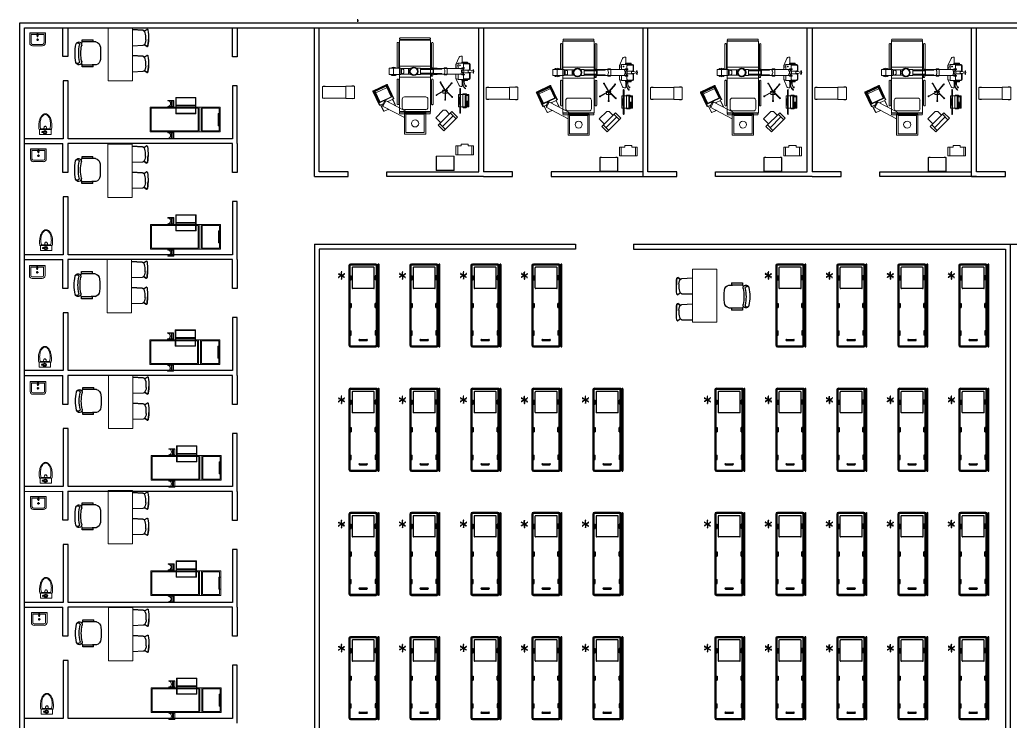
# Model space of a CAD drawing. Header units: inches. Extents: x -5100 to -2550, y -1854 to 322.
# Drawn here: x -5100 to -3870, y -549 to 322 of the extents above; entities that cross this region are included whole.
import ezdxf

# ---------------------------------------------------------------- set-up
doc = ezdxf.new("R2010")
doc.units = ezdxf.units.IN
doc.header["$MEASUREMENT"] = 0
doc.linetypes.add('ACAD_ISO02W100', pattern=[15, 12, -3])
doc.linetypes.add('DOT2', pattern=[0.125, 0, -0.125])
for name, color, linetype, lineweight in [('Bed', 35, 'Continuous', 0), ('HATCH', 8, 'Continuous', 9), ('table', 108, 'Continuous', 20)]:
    doc.layers.add(name, color=color, linetype=linetype, lineweight=lineweight)
for name, color, linetype in [('Chair', 7, 'Continuous'), ('commode', 176, 'Continuous'), ('ICU', 7, 'Continuous'), ('inner wall', 243, 'Continuous'), ('Iso bed', 7, 'Continuous'), ('sink', 119, 'Continuous'), ('wall', 244, 'Continuous')]:
    doc.layers.add(name, color=color, linetype=linetype)

# ---------------------------------------------------------------- blocks, each defined once
blk = doc.blocks.new('Basin 1')
at = {"color": 0, "lineweight": 0}
for p, q in [((-321, 0), (321, 0)), ((-321, 0), (-321, -413)), ((321, 0), (321, -413)), ((-321, -19), (321, -19)), ((-264, -69), (-15, -69)), ((-264, -69), (-264, -413)), ((-45, -282), (53, -282)), ((-22, -19), (-22, -23)), ((-22, -23), (0, -23)), ((-15, -23), (-15, -81)), ((-15, -132), (-15, -153)), ((22, -23), (0, -23)), ((0, -231), (0, -329)), ((15, -23), (15, -81)), ((15, -69), (264, -69)), ((15, -132), (15, -153)), ((22, -19), (22, -23)), ((264, -69), (264, -413)), ((-206, -470), (206, -470)), ((-206, -527), (206, -527))]:
    blk.add_line(p, q, dxfattribs=at)
for centre, radius in [((0, -282), 31.9), ((0, -107), 29.6), ((0, -282), 21.8), ((0, -107), 19.2)]:
    blk.add_circle(centre, radius, dxfattribs=at)
for centre, radius, start, end in [((0, -154), 14.6, 179.0781, 269.0781), ((0, -154), 14.6, 270.9219, 0.9219), ((-206, -413), 115, 180, 270), ((-206, -413), 57.3, 180, 270), ((206, -413), 115, 270, 0), ((206, -413), 57.3, 270, 0)]:
    blk.add_arc(centre, radius, start, end, dxfattribs=at)
blk = doc.blocks.new('commode')
at = {"lineweight": 18}
for p, q in [((0.023, 0.58), (0.023, 0.441)), ((0.023, 0.58), (0.338, 0.58)), ((0.338, 0.58), (0.338, 0.441)), ((0.354, 0.441), (0.009, 0.441)), ((0.309, 0.422), (0.054, 0.422))]:
    blk.add_line(p, q, dxfattribs=at)
for p, q in [((0.236, 0.522), (0.275, 0.522)), ((0.236, 0.504), (0.275, 0.504))]:
    blk.add_line(p, q)
for radius in [0.046, 0.0305]:
    blk.add_circle((0.19, 0.513), radius)
for centre, radius, start, end in [((0.624, 0.337), 0.624, 170.4184, 180), ((0.624, 0.337), 0.624, 180, 192.5733), ((0.535, 0.293), 0.499, 167.4267, 180), ((0.535, 0.293), 0.499, 180, 192.5733), ((0.36, 0.332), 0.32, 163.5954, 167.4267), ((0.277, 0.417), 0.134, 177.7133, 180), ((0.277, 0.417), 0.134, 180, 192.5399), ((0.23, 0.407), 0.0855, 192.5399, 208.2349), ((0.2, 0.391), 0.052, 208.2349, 232.3543), ((0.182, 0.367), 0.0218, 232.3543, 270), ((0.182, 0.367), 0.0218, 270, 307.6457), ((0.164, 0.391), 0.052, 307.6457, 331.7651), ((0.134, 0.407), 0.0855, 331.7651, 347.4601), ((0.087, 0.417), 0.134, 347.4601, 0), ((0.087, 0.417), 0.134, 360, 2.2867), ((0.003, 0.332), 0.32, 12.5733, 16.4046), ((-0.172, 0.293), 0.499, 0, 12.5733), ((-0.172, 0.293), 0.499, 347.4267, 0), ((-0.261, 0.337), 0.624, 347.4267, 0), ((-0.261, 0.337), 0.624, 0, 9.5816), ((0.405, 0.288), 0.4, 192.5733, 208.3008), ((0.36, 0.254), 0.32, 192.5733, 208.3008), ((0.267, 0.214), 0.243, 208.3008, 232.4306), ((0.25, 0.195), 0.195, 208.3008, 232.4306), ((0.181, 0.102), 0.102, 232.4306, 270), ((0.181, 0.105), 0.082, 232.4306, 270), ((0.181, 0.105), 0.082, 270, 307.5694), ((0.181, 0.102), 0.102, 270, 307.5694), ((0.113, 0.195), 0.195, 307.5694, 331.6992), ((0.096, 0.214), 0.243, 307.5694, 331.6992), ((0.003, 0.254), 0.32, 331.6992, 347.4267), ((-0.042, 0.288), 0.4, 331.6992, 347.4267)]:
    blk.add_arc(centre, radius, start, end, dxfattribs=at)
blk.add_arc((0.268, 0.513), 0.0107, 307.488, 55.394)
blk = doc.blocks.new('P Chair')
for p, q in [((-259, 349), (-259, 141)), ((-218, 349), (-259, 349)), ((-218, 142), (-218, 349)), ((259, 350), (218, 350)), ((218, 350), (218, 142)), ((259, 142), (259, 350)), ((-218, 89), (-218, 163)), ((218, 87), (218, 162))]:
    blk.add_line(p, q)
at = {"linetype": 'Continuous'}
for p, q in [((-218, 141), (-259, 141)), ((259, 142), (218, 142))]:
    blk.add_line(p, q, dxfattribs=at)
for centre, radius, start, end in [((-163, 416), 55.3, 99.8988, 279.7522), ((-166, 436), 35.2, 94.9128, 274.9128), ((0, -348), 836, 78.0899, 101.9101), ((-4, -349), 766, 78.0112, 101.9888), ((163, 416), 55.3, 260.2478, 80.1012), ((159, 437), 36.2, 265.0872, 70.3213), ((18, -535), 913, 91.1567, 100.8714), ((-18, -535), 913, 79.1286, 88.8433), ((-111, 115), 111, 193.2566, 265.9234), ((0, 1666), 1666, 265.9234, 274.0766), ((111, 115), 111, 274.0766, 345.8334)]:
    blk.add_arc(centre, radius, start, end, dxfattribs=at)
for centre, start, end in [((-181, 309), 90.7226, 132.8382), ((180, 309), 47.1618, 87.5717)]:
    blk.add_arc(centre, 54.9, start, end)
blk = doc.blocks.new('bed')
at = {"layer": 'HATCH'}
for p, q in [((0.827, -0.184), (0.977, -0.184)), ((0.827, -0.184), (0.827, -0.194)), ((0.827, -0.194), (0.977, -0.194)), ((0.917, -0.334), (0.917, -0.194)), ((0.947, -0.334), (0.947, -0.194)), ((0.977, -0.344), (0.977, -0.184)), ((1.522, -0.113), (1.022, -0.113)), ((1.022, -0.113), (1.022, -0.356)), ((1.032, -0.123), (1.512, -0.123)), ((1.032, -0.123), (1.032, -0.303)), ((1.512, -0.123), (1.512, -0.303)), ((1.522, -0.354), (1.522, -0.113)), ((0.393, -0.964), (0.393, -0.354)), ((0.393, -0.354), (2.123, -0.354)), ((0.418, -0.939), (0.418, -0.379)), ((0.418, -0.379), (1.573, -0.379)), ((0.827, -0.334), (0.977, -0.334)), ((0.827, -0.334), (0.827, -0.344)), ((0.827, -0.344), (0.977, -0.344)), ((1.022, -0.313), (1.522, -0.313)), ((1.022, -0.513), (1.022, -0.374)), ((1.032, -0.303), (1.512, -0.303)), ((1.032, -0.323), (1.512, -0.323)), ((1.032, -0.323), (1.032, -0.356)), ((1.032, -0.374), (1.032, -0.487)), ((1.512, -0.323), (1.512, -0.354)), ((1.512, -0.374), (1.512, -0.487)), ((1.522, -0.513), (1.522, -0.374)), ((1.573, -0.379), (1.573, -0.939)), ((1.598, -0.354), (1.598, -0.963)), ((1.648, -0.354), (1.648, -0.963)), ((2.098, -0.379), (1.673, -0.379)), ((1.673, -0.379), (1.673, -0.939)), ((2.098, -0.939), (2.098, -0.379)), ((2.123, -0.354), (2.123, -0.964)), ((1.022, -0.513), (1.522, -0.513)), ((1.032, -0.503), (1.512, -0.503)), ((2.074, -0.51), (2.124, -0.51)), ((2.074, -0.81), (2.074, -0.51)), ((2.124, -0.51), (2.124, -0.81)), ((2.123, -0.964), (0.393, -0.964)), ((1.573, -0.939), (0.418, -0.939)), ((0.827, -0.974), (0.977, -0.974)), ((0.827, -0.984), (0.827, -0.974)), ((0.977, -0.974), (0.977, -1.134)), ((1.673, -0.939), (2.098, -0.939)), ((2.124, -0.81), (2.074, -0.81)), ((0.827, -0.984), (0.977, -0.984)), ((0.827, -1.124), (0.977, -1.124)), ((0.827, -1.134), (0.827, -1.124)), ((0.827, -1.134), (0.977, -1.134)), ((0.917, -0.984), (0.917, -1.124)), ((0.947, -0.984), (0.947, -1.124))]:
    blk.add_line(p, q, dxfattribs=at)
for centre in [(0.826, -0.264), (0.826, -1.054)]:
    blk.add_arc(centre, 0.07, 270.1612, 89.8388, dxfattribs=at)
blk = doc.blocks.new('chair')
at = {"layer": 'Chair', "color": 7, "linetype": 'Continuous'}
for p, q in [((12.9, -3.1), (0, -2.4)), ((14, -3.5), (12.9, -3.1)), ((15, -4.5), (14, -3.5)), ((14.6, -4.2), (18.1, -1.9)), ((15.8, -6.2), (15, -4.5)), ((16.4, -8.1), (15.8, -6.2)), ((16.7, -9.9), (16.4, -8.1)), ((16.7, -15.2), (16.7, -9.9)), ((18.3, -1.8), (18.1, -1.9)), ((18.3, -1.8), (18.6, -1.9)), ((18.6, -1.9), (18.9, -2.2)), ((18.9, -2.2), (19, -2.4)), ((19, -2.4), (19.2, -2.7)), ((19.2, -2.7), (19.2, -3)), ((19.2, -3), (19.5, -5.4)), ((19.5, -5.4), (19.8, -8.3)), ((19.8, -8.3), (19.9, -11.1)), ((19.9, -11.1), (19.9, -14.1)), ((12.9, -22.1), (0, -22.8)), ((14, -21.7), (12.9, -22.1)), ((15, -20.7), (14, -21.7)), ((14.6, -21), (18.1, -23.3)), ((15.8, -19), (15, -20.7)), ((16.4, -17.1), (15.8, -19)), ((16.7, -15.2), (16.4, -17.1)), ((18.3, -23.3), (18.1, -23.3)), ((18.3, -23.3), (18.6, -23.2)), ((18.6, -23.2), (18.9, -23)), ((18.9, -23), (19, -22.8)), ((19, -22.8), (19.2, -22.5)), ((19.2, -22.1), (19.5, -19.8)), ((19.2, -22.5), (19.2, -22.1)), ((19.5, -19.8), (19.8, -16.9)), ((19.8, -16.9), (19.9, -14.1)), ((12.9, -35.4), (0, -34.7)), ((14, -35.8), (12.9, -35.4)), ((15, -36.8), (14, -35.8)), ((14.6, -36.5), (18.1, -34.2)), ((15.8, -38.5), (15, -36.8)), ((18.3, -34.2), (18.1, -34.2)), ((18.3, -34.2), (18.6, -34.3)), ((18.6, -34.3), (18.9, -34.5)), ((18.9, -34.5), (19, -34.7)), ((19, -34.7), (19.2, -35)), ((19.2, -35), (19.2, -35.4)), ((19.2, -35.4), (19.5, -37.7)), ((16.4, -40.4), (15.8, -38.5)), ((16.7, -42.3), (16.4, -40.4)), ((16.7, -47.6), (16.4, -49.4)), ((16.7, -47.6), (16.7, -42.3)), ((19.5, -37.7), (19.8, -40.6)), ((19.8, -40.6), (19.9, -43.4)), ((19.8, -49.2), (19.9, -46.4)), ((19.9, -43.4), (19.9, -46.4)), ((12.9, -54.4), (0, -55.1)), ((14, -54), (12.9, -54.4)), ((15, -53), (14, -54)), ((14.6, -53.3), (18.1, -55.6)), ((15.8, -51.3), (15, -53)), ((16.4, -49.4), (15.8, -51.3)), ((18.3, -55.7), (18.1, -55.6)), ((18.3, -55.7), (18.6, -55.6)), ((18.6, -55.6), (18.9, -55.3)), ((18.9, -55.3), (19, -55.1)), ((19, -55.1), (19.2, -54.8)), ((19.2, -54.5), (19.5, -52.1)), ((19.2, -54.8), (19.2, -54.5)), ((19.5, -52.1), (19.8, -49.2))]:
    blk.add_line(p, q, dxfattribs=at)
for points in [[(0, -2.4), (12.9, -3.1), (14, -3.5), (14.6, -4.2), (18.1, -1.9), (18.3, -1.8), (18.6, -1.9), (18.9, -2.2), (19, -2.4), (19.2, -2.7), (19.2, -3), (19.5, -5.4), (19.8, -8.3), (19.9, -11.1), (19.9, -14.1), (19.8, -16.9), (19.5, -19.8), (19.2, -22.1), (19.2, -22.5), (19, -22.8), (18.9, -23), (18.6, -23.2), (18.3, -23.3), (18.1, -23.3), (14.6, -21), (14, -21.7), (12.9, -22.1), (0, -22.8)], [(0, -34.7), (12.9, -35.4), (14, -35.8), (14.6, -36.5), (18.1, -34.2), (18.3, -34.2), (18.6, -34.3), (18.9, -34.5), (19, -34.7), (19.2, -35), (19.2, -35.4), (19.5, -37.7), (19.8, -40.6), (19.9, -43.4), (19.9, -46.4), (19.8, -49.2), (19.5, -52.1), (19.2, -54.5), (19.2, -54.8), (19, -55.1), (18.9, -55.3), (18.6, -55.6), (18.3, -55.7), (18.1, -55.6), (14.6, -53.3), (14, -54), (12.9, -54.4), (0, -55.1)]]:
    blk.add_lwpolyline(points, dxfattribs=at)
blk = doc.blocks.new('radiographic unit')
at = {"layer": 'Bed'}
for p, q in [((-122, 1515), (122, 1515)), ((-88, 1638), (88, 1638)), ((-88, 1313), (-88, 1638)), ((88, 1638), (88, 1313)), ((88, 1313), (-88, 1313)), ((-78, 1036), (-78, 1313)), ((-51, 1233), (-78, 1313)), ((77, 1293), (-78, 1293)), ((37, 1223), (-37, 1223)), ((77, 1313), (51, 1233)), ((77, 1313), (77, 1036)), ((-88, 751), (-88, 855)), ((77, 1093), (-78, 1093)), ((-37, 1093), (-37, 1058)), ((37, 1093), (37, 1058)), ((88, 855), (88, 751)), ((88, 751), (-88, 751)), ((-78, 401), (-78, 751)), ((-48, 401), (-48, 751)), ((48, 751), (48, 401)), ((77, 751), (77, 401)), ((-88, 376), (-88, 285)), ((82, 401), (-82, 401)), ((-82, 401), (-82, 379)), ((82, 386), (-82, 386)), ((-65, 369), (-82, 386)), ((-69, 365), (-82, 378)), ((-68, 298), (-82, 283)), ((-82, 283), (-82, -437)), ((-68, 362), (-68, 298)), ((-63, 362), (-63, 170)), ((62, 362), (62, 170)), ((65, 369), (82, 386)), ((68, 362), (68, 298)), ((68, 298), (82, 283)), ((69, 365), (82, 378)), ((77, 444), (138, 444)), ((138, 414), (77, 401)), ((82, 401), (82, 379)), ((82, 283), (82, -437)), ((88, 376), (88, 285)), ((138, 459), (106, 459)), ((106, 459), (106, 444)), ((138, 444), (138, 459)), ((138, 444), (138, 414)), ((-65, 163), (-82, 146)), ((-82, 0), (82, 0)), ((65, 163), (82, 146)), ((-198, -248), (-401, -336)), ((-198, -248), (-228, -307)), ((-82, -248), (-198, -248)), ((-118, -248), (-127, -248)), ((82, -248), (198, -248)), ((198, -248), (401, -336)), ((198, -248), (228, -307)), ((-431, -382), (-431, -425)), ((-431, -425), (-263, -425)), ((-263, -415), (-228, -415)), ((-228, -449), (-243, -449)), ((-228, -307), (-228, -619)), ((-228, -307), (-82, -307)), ((-160, -281), (-160, -307)), ((-85, -281), (-85, -307)), ((82, -307), (228, -307)), ((228, -307), (228, -619)), ((263, -415), (228, -415)), ((228, -449), (243, -449)), ((431, -425), (263, -425)), ((431, -382), (431, -425)), ((484, -368), (484, -366)), ((493, -357), (1175, -357)), ((1175, -377), (493, -377)), ((639, -459), (639, -535)), ((659, -437), (641, -456)), ((641, -459), (641, -535)), ((659, -557), (641, -539)), ((659, -440), (642, -457)), ((659, -554), (642, -537)), ((659, -317), (659, -357)), ((1009, -317), (659, -317)), ((659, -377), (659, -617)), ((1009, -443), (659, -443)), ((734, -357), (754, -337)), ((754, -337), (914, -337)), ((934, -357), (914, -337)), ((1009, -357), (1009, -317)), ((1009, -617), (1009, -377)), ((1009, -437), (1028, -456)), ((1009, -440), (1026, -457)), ((1009, -554), (1026, -537)), ((1009, -557), (1028, -539)), ((1027, -459), (1027, -535)), ((1029, -459), (1029, -535)), ((1184, -366), (1184, -368)), ((-198, -649), (-26, -649)), ((-45, -733), (-14, -733)), ((-12, -748), (-45, -748)), ((-31, -612), (-12, -748)), ((-11, -590), (11, -590)), ((3, -756), (-3, -756)), ((31, -612), (12, -748)), ((12, -748), (45, -748)), ((45, -733), (14, -733)), ((26, -649), (198, -649)), ((52, -741), (52, -740)), ((659, -617), (1009, -617))]:
    blk.add_line(p, q, dxfattribs=at)
for points in [[(-82, 83), (-98, 83, 0.414214), (-102, 79), (-102, 12, 0.414214), (-98, 8), (-90, 8, 0.414214), (-86, 12), (-86, 60), (-82, 60), (-82, 83)], [(82, 83), (98, 83, -0.414214), (102, 79), (102, 12, -0.414214), (98, 8), (90, 8, -0.414214), (86, 12), (86, 60), (82, 60), (82, 83)], [(-102, -459), (-188, -459, 0.414214), (-213, -484), (-213, -609, 0.414214), (-188, -634), (-63, -634, 0.414214), (-38, -609), (-38, -484, 0.414214), (-63, -459), (-86, -459)], [(-82, -412), (-98, -412, 0.414214), (-102, -416), (-102, -483, 0.414214), (-98, -487), (-90, -487, 0.414214), (-86, -483), (-86, -435), (-82, -435), (-82, -412)], [(102, -459), (188, -459, -0.414214), (213, -484), (213, -609, -0.414214), (188, -634), (63, -634, -0.414214), (38, -609), (38, -484, -0.414214), (63, -459), (86, -459)], [(82, -412), (98, -412, -0.414214), (102, -416), (102, -483, -0.414214), (98, -487), (90, -487, -0.414214), (86, -483), (86, -435), (82, -435), (82, -412)]]:
    blk.add_lwpolyline(points, format="xyb", dxfattribs=at)
for points in [[(-263, -415), (-263, -575), (-243, -575), (-243, -415), (-263, -415)], [(263, -415), (263, -575), (243, -575), (243, -415), (263, -415)], [(680, -509), (989, -509), (989, -601), (680, -601), (680, -509)], [(688, -596), (842, -596), (842, -536), (688, -536), (688, -596)], [(941, -517), (689, -517), (689, -524), (941, -524), (941, -517)], [(867, -558), (930, -558), (930, -543), (867, -543), (867, -558)], [(981, -517), (949, -517), (949, -596), (981, -596), (981, -517)], [(867, -585), (930, -585), (930, -570), (867, -570), (867, -585)]]:
    blk.add_lwpolyline(points, dxfattribs=at)
for centre, radius in [((0, 941), 122), ((0, 941), 102), ((-170, -363), 12.2), ((421, -531), 12.2), ((493, -518), 3.75)]:
    blk.add_circle(centre, radius, dxfattribs=at)
for centre, radius, start, end in [((0, 1515), 122, 135.5847, 224.4153), ((0, 1515), 122, 315.5847, 44.4153), ((-37, 1238), 15, 198.4349, 270), ((37, 1238), 15, 270, 341.5651), ((-84, 376), 3, 45, 180), ((-84, 285), 3, 180, 315), ((-73, 362), 5, 0, 45), ((-73, 362), 10, 0, 45), ((72, 362), 10, 135, 180), ((72, 362), 10, 135, 180), ((72, 362), 5, 135, 180), ((72, 362), 5, 135, 180), ((84, 376), 3, 0, 135), ((84, 285), 3, 225, 0), ((0, 187), 122, 236.563, 303.437), ((-73, 170), 10, 315, 0), ((72, 170), 10, 180, 225), ((-127, -281), 33, 90, 180), ((-118, -281), 33, 0, 90), ((-381, -382), 50, 113.3466, 180), ((-63, -437), 20, 180, 247.0303), ((0, -289), 180, 247.0303, 292.9697), ((0, -285), 122, 236.563, 303.437), ((0, -546), 122, 56.563, 123.437), ((62, -437), 20, 292.9697, 0), ((339, -638), 199, 37.7436, 112.3607), ((339, -638), 191, 37.7436, 113.2874), ((308, -636), 157, 47.4372, 106.8321), ((308, -636), 151, 47.5285, 106.8321), ((381, -382), 50, 0, 66.6534), ((493, -366), 9, 90, 180), ((493, -368), 9, 180, 270), ((644, -459), 5, 135, 180), ((644, -535), 5, 180, 225), ((644, -459), 3, 135, 180), ((644, -535), 3, 180, 225), ((1024, -459), 3, 0, 45), ((1024, -535), 3, 315, 0), ((1024, -459), 5, 0, 45), ((1024, -535), 5, 315, 0), ((1175, -366), 9, 0, 90), ((1175, -368), 9, 270, 0), ((-198, -619), 30, 180, 270), ((-45, -740), 7, 90, 180), ((-45, -741), 7, 180, 270), ((-11, -610), 20, 90, 187.8658), ((-3, -747), 9, 187.8658, 270), ((3, -747), 9, 270, 352.1342), ((11, -610), 20, 352.1342, 90), ((45, -740), 7, 0, 90), ((45, -741), 7, 270, 0), ((198, -619), 30, 270, 0)]:
    blk.add_arc(centre, radius, start, end, dxfattribs=at)
blk = doc.blocks.new('patient bed1')
at = {"layer": 'Bed'}
for p, q in [((-1347, -421), (-1347, 416)), ((-1327, 436), (-1320, 436)), ((-1300, 416), (-1300, -421)), ((738, 441), (-1285, 441)), ((-1285, 441), (-1285, -441)), ((-1233, 305), (-1233, -297)), ((-932, 367), (-1171, 367)), ((-1093, 495), (-1093, 489)), ((-386, 515), (-1073, 515)), ((-1073, 469), (-386, 469)), ((-870, -297), (-870, 305)), ((-366, 489), (-366, 495)), ((-311, 441), (-311, -441)), ((-55, 495), (-55, 489)), ((652, 515), (-35, 515)), ((-35, 469), (652, 469)), ((0, 441), (0, -441)), ((672, 489), (672, 495)), ((738, -441), (738, 441)), ((753, 418), (753, -418)), ((780, 438), (773, 438)), ((800, -418), (800, 418)), ((-1320, -441), (-1327, -441)), ((-1285, -441), (738, -441)), ((-1171, -360), (-932, -360)), ((-1093, -488), (-1093, -481)), ((-1073, -461), (-386, -461)), ((-386, -508), (-1073, -508)), ((-366, -481), (-366, -488)), ((-55, -488), (-55, -481)), ((-35, -461), (652, -461)), ((652, -508), (-35, -508)), ((672, -481), (672, -488)), ((773, -438), (780, -438))]:
    blk.add_line(p, q, dxfattribs=at)
for centre, start, end in [((-1327, 416), 90, 180), ((-1320, 416), 0, 90), ((-1073, 495), 90, 180), ((-1073, 489), 180, 270), ((-386, 495), 0, 90), ((-386, 489), 270, 0), ((-35, 495), 90, 180), ((-35, 489), 180, 270), ((652, 495), 0, 90), ((652, 489), 270, 0), ((773, 418), 90, 180), ((780, 418), 0, 90), ((-1327, -421), 180, 270), ((-1320, -421), 270, 0), ((-1073, -481), 90, 180), ((-1073, -488), 180, 270), ((-386, -481), 0, 90), ((-386, -488), 270, 0), ((-35, -481), 90, 180), ((-35, -488), 180, 270), ((652, -481), 0, 90), ((652, -488), 270, 0), ((773, -418), 180, 270), ((780, -418), 270, 0)]:
    blk.add_arc(centre, 20, start, end, dxfattribs=at)
at = {"layer": 'Bed', "extrusion": (0, 0, -1)}
for centre, major_axis, start_param, end_param in [((-1171, 305), (-0.6, 62.3), -1.561574, 0.009223), ((-932, 305), (0.6, 62.3), -0.009223, 1.561573), ((-1171, -297), (-0.6, 62.3), 3.150976, 4.721772), ((-932, -297), (0.2, 62.3), 1.567615, 3.138411)]:
    blk.add_ellipse(centre, major_axis=major_axis, ratio=1, start_param=start_param, end_param=end_param, dxfattribs=at)
blk = doc.blocks.new('overbed table')
at = {"layer": 'Bed'}
for p, q in [((-900, 175), (-660, 175)), ((-900, -175), (-900, 175)), ((-881, 181), (-881, 175)), ((-880, 182), (-827, 182)), ((-826, 181), (-826, 175)), ((-660, 175), (-660, -175)), ((-660, 165), (0, 165)), ((-74, 171), (-74, 165)), ((-20, 172), (-73, 172)), ((-19, 171), (-19, 165)), ((0, 165), (0, -165)), ((-660, -175), (-900, -175)), ((-881, -181), (-881, -175)), ((-880, -182), (-827, -182)), ((-826, -181), (-826, -175)), ((0, -165), (-660, -165)), ((-74, -171), (-74, -165)), ((-20, -172), (-73, -172)), ((-19, -171), (-19, -165))]:
    blk.add_line(p, q, dxfattribs=at)
for centre, radius, start, end in [((-880, 181), 1.1, 95.8858, 180), ((-853, -74), 258, 84.1142, 95.8858), ((-827, 181), 1.1, 0, 84.1142), ((-73, 171), 1.1, 95.8858, 180), ((-47, -84), 258, 84.1142, 95.8858), ((-20, 171), 1.1, 0, 84.1142), ((-880, -181), 1.1, 180, 264.1142), ((-853, 74), 258, 264.1142, 275.8858), ((-827, -181), 1.1, 275.8858, 0), ((-73, -171), 1.1, 180, 264.1142), ((-47, 84), 258, 264.1142, 275.8858), ((-20, -171), 1.1, 275.8858, 0)]:
    blk.add_arc(centre, radius, start, end, dxfattribs=at)
blk = doc.blocks.new('monitoring system icu')
at = {"layer": 'Bed'}
for p, q in [((-275, 0), (275, 0)), ((-275, -220), (-275, 0)), ((-215, -220), (-215, 0)), ((215, 0), (215, -220)), ((275, 0), (275, -220)), ((275, -220), (-275, -220)), ((215, -110), (-215, -110)), ((-175, -220), (-175, -420)), ((175, -370), (175, -220)), ((-175, -420), (125, -420)), ((175, -370), (125, -420))]:
    blk.add_line(p, q, dxfattribs=at)
blk = doc.blocks.new('infusion pump single channel')
at = {"layer": 'Bed'}
for p, q in [((-189, 10), (73, 10)), ((-189, 0), (-189, 10)), ((-113, 198), (-106, 205)), ((-113, 198), (73, 12)), ((-106, 205), (73, 26)), ((0, -60), (0, 60)), ((74, 60), (0, 60)), ((73, -68), (73, 66)), ((73, 66), (81, 66)), ((281, 193), (81, 25)), ((287, 185), (81, 12)), ((81, 66), (81, -68)), ((310, -124), (81, 8)), ((281, 193), (287, 185)), ((-189, 0), (73, 0)), ((-61, -241), (73, -9)), ((-52, -246), (-61, -241)), ((-52, -246), (73, -29)), ((0, -60), (74, -60)), ((81, -68), (73, -68)), ((305, -133), (81, -4)), ((305, -133), (310, -124))]:
    blk.add_line(p, q, dxfattribs=at)
for centre in [(77, 62), (77, -64)]:
    blk.add_circle(centre, 4, dxfattribs=at)
for centre, radius, start, end in [((-189, 5), 13, 20.2522, 334.971), ((-111, 203), 13, 339.1846, 293.9273), ((282, 188), 13, 245.7455, 200.4362), ((-56, -242), 13, 81.8883, 36.6446), ((309, -129), 12, 176.8364, 127.5493)]:
    blk.add_arc(centre, radius, start, end, dxfattribs=at)
blk = doc.blocks.new('pendant icu')
at = {"layer": 'Bed', "color": 253, "true_color": 0xb3b3b3}
for p, q in [((560, -175), (907, -843, 0)), ((428, -300), (751, -923, 0)), ((752, -544, 0), (945, -635, 0)), ((754, -548, 0), (944, -637, 0)), ((755, -552, 0), (943, -640, 0)), ((650, -776, 0), (603, -876, 0)), ((659, -745, 0), (647, -770, 0)), ((649, -775, 0), (651, -776, 0)), ((665, -756, 0), (656, -774, 0)), ((900, -831, 0), (745, -911, 0)), ((839, -1013, 0), (1008, -655, 0)), ((857, -1011, 0), (1017, -670, 0)), ((861, -990, 0), (1008, -677, 0)), ((873, -777, 0), (880, -762, 0)), ((878, -788, 0), (889, -767, 0)), ((887, -763, 0), (884, -761, 0)), ((885, -762, 0), (945, -635, 0)), ((938, -649, 0), (934, -635, 0)), ((959, -604, 0), (1348, -787, 0)), ((962, -600, 0), (1355, -785, 0)), ((977, -624, 0), (1353, -801, 0)), ((1008, -655, 0), (1328, -806, 0)), ((1008, -677, 0), (1311, -820, 0)), ((1014, -641, 0), (1018, -632, 0)), ((1017, -670, 0), (1279, -793, 0)), ((1019, -643, 0), (1023, -634, 0)), ((1279, -793, 0), (1119, -1134, 0)), ((1328, -806, 0), (1160, -1164, 0)), ((1311, -820, 0), (1163, -1133, 0)), ((1353, -801, 0), (1171, -1186, 0)), ((1358, -814, 0), (1185, -1182, 0)), ((1364, -812, 0), (1187, -1188, 0)), ((1317, -784, 0), (1322, -775, 0)), ((1322, -786, 0), (1326, -777, 0)), ((1339, -830, 0), (1348, -834, 0)), ((1341, -825, 0), (1350, -830, 0)), ((603, -876, 0), (609, -890, 0)), ((609, -890, 0), (607, -894, 0)), ((607, -894, 0), (784, -978, 0)), ((608, -892, 0), (785, -975, 0)), ((609, -890, 0), (786, -973, 0)), ((767, -1013, 0), (769, -1008, 0)), ((1160, -1198, 0), (767, -1013, 0)), ((1158, -1191, 0), (769, -1008, 0)), ((790, -964, 0), (777, -969, 0)), ((784, -978, 0), (818, -905, 0)), ((1171, -1186, 0), (795, -1009, 0)), ((832, -1027, 0), (828, -1036, 0)), ((837, -1029, 0), (833, -1038, 0)), ((1160, -1164, 0), (839, -1013, 0)), ((1119, -1134, 0), (857, -1011, 0)), ((1163, -1133, 0), (861, -990, 0)), ((1136, -1170, 0), (1131, -1179, 0)), ((1140, -1172, 0), (1136, -1181, 0)), ((1188, -1150, 0), (1197, -1155, 0)), ((1191, -1146, 0), (1200, -1150, 0))]:
    blk.add_line(p, q, dxfattribs=at)
at = {"layer": 'Bed', "color": 253, "linetype": 'ACAD_ISO02W100', "ltscale": 60, "true_color": 0xb3b3b3}
blk.add_lwpolyline([(560, 300), (-40, 300), (-40, -300), (560, -300), (560, 300)], dxfattribs=at)
at = {"layer": 'Bed', "color": 253, "ltscale": 60, "true_color": 0xb3b3b3}
blk.add_lwpolyline([(520, 260), (0, 260), (0, -260), (520, -260)], close=True, dxfattribs=at)
at = {"layer": 'Bed', "color": 253, "true_color": 0xb3b3b3}
for centre, radius in [((260, 0, 0), 100), ((934, -645, 0), 2.75), ((607, -879, 0), 2.75), ((784, -963, 0), 2.75)]:
    blk.add_circle(centre, radius, dxfattribs=at)
at = {"layer": 'Bed', "color": 253, "true_color": 0xb3b3b3, "extrusion": (-1.54418e-07, 7.26819e-08, 1)}
blk.add_arc((651, -772, 0), 4, 154.7945, 244.7945, dxfattribs=at)
at = {"layer": 'Bed', "color": 253, "true_color": 0xb3b3b3}
for centre, radius, start, end in [((653, -773, 0), 4, 244.7945, 334.7945), ((882, -764, 0), 3, 64.7945, 154.7945), ((886, -765, 0), 3, 334.7945, 64.7945), ((967, -645, 0), 24, 64.7945, 154.7945), ((1340, -805, 0), 20, 334.7945, 64.7945), ((1346, -803, 0), 20, 334.7945, 64.7945), ((715, -663, 0), 263, 277.9861, 316.8964), ((806, -988, 0), 24, 154.7945, 244.7945), ((1167, -1173, 0), 20, 244.7945, 334.7945), ((1169, -1180, 0), 20, 244.7945, 334.7945)]:
    blk.add_arc(centre, radius, start, end, dxfattribs=at)
blk = doc.blocks.new('holder sack')
at = {"layer": 'Bed'}
for p, q in [((-100, 0), (100, 0)), ((-100, 0), (-100, -50)), ((100, -50), (100, 0)), ((-250, -50), (-250, -300)), ((-200, -50), (-250, -50)), ((-200, -50), (-100, -50)), ((-200, -50), (-200, -300)), ((100, -50), (200, -50)), ((200, -300), (200, -50)), ((250, -50), (200, -50)), ((250, -300), (250, -50)), ((-200, -300), (-250, -300)), ((-200, -300), (200, -300)), ((200, -300), (250, -300))]:
    blk.add_line(p, q, dxfattribs=at)
blk = doc.blocks.new('bedside cabinet 1')
at = {"layer": 'Bed'}
for p, q in [((-405, 239), (-405, 201)), ((-404, 239), (-400, 239)), ((-404, 200), (-400, 200)), ((0, 255), (-400, 255)), ((-400, 255), (-400, -255)), ((0, 255), (-390, 255)), ((0, 245), (-390, 245)), ((-390, 245), (-390, -245)), ((0, 255), (0, -255)), ((4, 239), (0, 239)), ((4, 200), (0, 200)), ((5, 239), (5, 201)), ((-405, -239), (-405, -201)), ((-404, -200), (-400, -200)), ((-404, -239), (-400, -239)), ((-400, -239), (-400, -255)), ((0, -255), (-400, -255)), ((-397, -255), (-389, -255)), ((0, -245), (-390, -245)), ((4, -200), (0, -200)), ((0, -239), (0, -255)), ((4, -239), (0, -239)), ((5, -239), (5, -201))]:
    blk.add_line(p, q, dxfattribs=at)
for centre, radius, start, end in [((-222, 220), 184, 174.1142, 185.8858), ((-404, 239), 0.783, 90, 174.1142), ((-404, 201), 0.783, 185.8858, 270), ((4, 239), 0.783, 5.8858, 90), ((4, 201), 0.783, 270, 354.1142), ((-178, 220), 184, 354.1142, 5.8858), ((-222, -220), 184, 174.1142, 185.8858), ((-404, -201), 0.783, 90, 174.1142), ((-404, -239), 0.783, 185.8858, 270), ((4, -201), 0.783, 5.8858, 90), ((4, -239), 0.783, 270, 354.1142), ((-178, -220), 184, 354.1142, 5.8858)]:
    blk.add_arc(centre, radius, start, end, dxfattribs=at)
blk = doc.blocks.new('ICU')
at = {"yscale": 0.04388147511742966, "zscale": 0.04388147511742966}
for name, p, xscale, rotation in [('patient bed1', (118.8, -47.7), -0.04388147511742966, 270), ('radiographic unit', (158.8, -54.2), -0.04388147511742966, 90), ('pendant icu', (119, -130.3), -0.04388147511742966, 270), ('infusion pump single channel', (156.1, -81.3), -0.04388147511742966, 270), ('monitoring system icu', (163, -119.5), -0.04388147511742967, 225), ('bedside cabinet 1', (156.3, -159.7, 0), -0.04388147511742966, 270)]:
    blk.add_blockref(name, p, dxfattribs=dict(at, xscale=xscale, rotation=rotation))
at = {"xscale": -0.04388147511742966, "yscale": 0.04388147511742966, "zscale": 0.04388147511742966}
for name, p in [('overbed table', (4.1, -80.1)), ('holder sack', (180.6, -144.7, 0))]:
    blk.add_blockref(name, p, dxfattribs=at)
blk = doc.blocks.new('General bed')
at = {"color": 0}
for p, q in [((27.9, 0), (0.6, 0)), ((-1.1, -1.7), (-1.1, -87.6)), ((0, -1.7), (0, -87.6)), ((27.9, -1.1), (0.6, -1.1)), ((2.3, -4), (2.3, -25.8)), ((25.7, -3.4), (2.9, -3.4)), ((26.2, -25.8), (26.2, -4)), ((28.5, -87.6), (28.5, -1.7)), ((29.7, -87.6), (29.7, -1.7)), ((30.2, -88.8), (30.2, -0.6)), ((31.4, -88.8), (31.4, -0.6)), ((0, -12.6), (1.4, -12.6)), ((0, -17.2), (1.4, -17.2)), ((1.4, -12.6), (1.4, -17.2)), ((28.5, -12.6), (27.1, -12.6)), ((27.1, -17.2), (27.1, -12.6)), ((28.5, -17.2), (27.1, -17.2)), ((25.7, -26.3), (2.9, -26.3)), ((0, -42.4), (1.4, -42.4)), ((1.4, -42.4), (1.4, -47)), ((28.5, -42.4), (27.1, -42.4)), ((27.1, -47), (27.1, -42.4)), ((0, -47), (1.4, -47)), ((27.1, -47), (28.5, -47)), ((0, -72.2), (1.4, -72.2)), ((1.4, -76.7), (1.4, -72.2)), ((27.1, -72.2), (27.1, -76.7)), ((28.5, -72.2), (27.1, -72.2)), ((0, -76.7), (1.4, -76.7)), ((10.3, -81.3), (18.3, -81.3)), ((10.3, -82.5), (18.3, -82.5)), ((28.5, -76.7), (27.1, -76.7)), ((0.6, -88.2), (27.9, -88.2)), ((0.6, -89.3), (27.9, -89.3))]:
    blk.add_line(p, q, dxfattribs=at)
for p, q in [((-9.3, -12.2), (-12, -10.6)), ((-9.2, -12.1), (-9.2, -8.8)), ((-9, -12.1), (-9, -8.8)), ((-8.9, -12.2), (-6.2, -10.6)), ((-9.7, -12.2), (-12.1, -10.8)), ((-9.4, -12.5), (-12.1, -14)), ((-9.3, -12.6), (-12, -14.2)), ((-10.4, -12.2), (-7.2, -12.2)), ((-10.4, -12.4), (-7.2, -12.4)), ((-9.2, -12.7), (-9.2, -16.1)), ((-9, -12.7), (-9, -16.1)), ((-8.9, -12.7), (-6.2, -14.2)), ((-8.8, -12.5), (-6.1, -14)), ((-8.5, -12.2), (-6.1, -10.8))]:
    blk.add_line(p, q)
at = {"color": 9, "linetype": 'DOT2', "ltscale": 0.01}
for p, q in [((-10, -12.4), (-10, -12.2)), ((-10, -12.4), (-10, -12.2)), ((-7.5, -12.4), (-7.5, -12.2)), ((-7.5, -12.4), (-7.5, -12.2))]:
    blk.add_line(p, q, dxfattribs=at)
for centre, start, end in [((-12.1, -10.6), 349.4712, 310.5288), ((-9.1, -8.7), 289.4712, 250.5288), ((-6, -10.7), 229.4712, 190.5288), ((-12.1, -14.2), 49.4712, 10.5288), ((-9.1, -16.1), 109.4712, 70.5288), ((-6.1, -14.2), 169.4712, 130.5288)]:
    blk.add_arc(centre, 0.335, start, end, dxfattribs=at)
for centre, radius, start, end in [((-9.1, -12.4), 3.52, 149.6268, 150.3732), ((-12, -10.7), 0.0893, 60, 149.6268), ((-12.1, -10.7), 0.0893, 150.3732, 240), ((-9.1, -8.8), 0.0893, 90.3733, 180), ((-9.1, -12.2), 3.52, 89.6267, 90.3733), ((-9.1, -8.8), 0.0893, 0, 89.6267), ((-6.1, -10.7), 0.0893, 30.3732, 120), ((-9.1, -12.4), 3.52, 29.6268, 30.3732), ((-6.1, -10.7), 0.0893, 300, 29.6268), ((-12.1, -14.1), 0.0893, 120, 209.6268), ((-9.1, -12.4), 3.52, 209.6268, 210.3732), ((-12, -14.1), 0.0893, 210.3732, 300), ((-10.4, -12.3), 0.112, 90, 270), ((-9.4, -12.4), 0.0558, 300, 355.2425), ((-9.3, -12.1), 0.0558, 240, 0), ((-9.3, -12.7), 0.0558, 0, 120), ((-9.1, -16.1), 0.0893, 180, 269.6267), ((-9.1, -16.1), 0.0893, 270.3733, 0), ((-9.1, -12.6), 3.52, 269.6267, 270.3733), ((-8.9, -12.1), 0.0558, 180, 300), ((-8.9, -12.7), 0.0558, 60, 180), ((-8.8, -12.4), 0.0558, 175.2425, 240), ((-7.2, -12.3), 0.112, 270, 90), ((-6.1, -14.1), 0.0893, 240, 329.6268), ((-6.1, -14.1), 0.0893, 330.3732, 60), ((-9.1, -12.4), 3.52, 329.6268, 330.3732)]:
    blk.add_arc(centre, radius, start, end)
at = {"color": 0}
for centre, radius, start, end in [((0.6, -1.7), 1.72, 90, 180), ((0.6, -1.7), 0.573, 90, 180), ((2.9, -4), 0.573, 90, 180), ((25.7, -4), 0.573, 0, 90), ((27.9, -1.7), 1.72, 0, 90), ((27.9, -1.7), 0.573, 0, 90), ((30.8, -0.6), 0.573, 0, 180), ((2.9, -25.8), 0.573, 180, 270), ((25.7, -25.8), 0.573, 270, 0), ((10.3, -81.9), 0.573, 90, 270), ((18.3, -81.9), 0.573, 270, 90), ((0.6, -87.6), 1.72, 180, 270), ((0.6, -87.6), 0.573, 180, 270), ((27.9, -87.6), 1.72, 270, 0), ((27.9, -87.6), 0.573, 270, 0), ((30.8, -88.8), 0.573, 180, 0)]:
    blk.add_arc(centre, radius, start, end, dxfattribs=at)

msp = doc.modelspace()

# ---------------------------------------------------------------- linework, layer by layer
at = {"layer": 'inner wall'}
for p, q in [((-5046.5, 276.5), (-5046.5, 312.5)), ((-5040.5, 312.5), (-5040.5, 276.5)), ((-4836, 276.4), (-4836, 312.4)), ((-4830, 312.4), (-4830, 276.4)), ((-4734, 127.4), (-4734, 312.4)), ((-4728, 133.4), (-4728, 312.4)), ((-4530, 133.4), (-4530, 312.4)), ((-4524, 312.4), (-4524, 133.4)), ((-4326, 127.4), (-4326, 312.4)), ((-4320, 133.4), (-4320, 312.4)), ((-4122, 133.4), (-4122, 312.4)), ((-4116, 312.4), (-4116, 133.4)), ((-3918, 127.4), (-3918, 312.4)), ((-3912, 133.4), (-3912, 312.4)), ((-5040.5, 276.5), (-5046.5, 276.5)), ((-4830, 276.4), (-4836, 276.4)), ((-5040, 246.4), (-5046, 246.4)), ((-5046, 246.4), (-5046, 174.4)), ((-5040, 174.4), (-5040, 246.4)), ((-4830, 240.4), (-4836, 240.4)), ((-4836, 240.4), (-4836, 174.4)), ((-4830, 168.4), (-4830, 240.4)), ((-5046, 174.4), (-5094, 174.4)), ((-4836, 174.4), (-5040, 174.4)), ((-5094, 168.4), (-5046.5, 168.4)), ((-5046.5, 132.5), (-5046.5, 168.5)), ((-4836, 168.4), (-5040.5, 168.5)), ((-5040.5, 168.5), (-5040.5, 132.5)), ((-4836, 132.4), (-4836, 168.4)), ((-4830, 168.4), (-4830, 132.4)), ((-5040.5, 132.5), (-5046.5, 132.5)), ((-4830, 132.4), (-4836, 132.4)), ((-4734, 127.4), (-4728, 127.4)), ((-4644, 127.4), (-4644, 133.4)), ((-4644, 133.4), (-4530, 133.4)), ((-4524, 127.4), (-4644, 127.4)), ((-4326, 133.4), (-4440, 133.4)), ((-4440, 133.4), (-4440, 127.4)), ((-4440, 127.4), (-4326, 127.4)), ((-4326, 127.4), (-4326, 133.4)), ((-4326, 127.4), (-4320, 127.4)), ((-4236, 127.4), (-4236, 133.4)), ((-4236, 133.4), (-4122, 133.4)), ((-4116, 127.4), (-4236, 127.4)), ((-4032, 127.4), (-4032, 133.4)), ((-4032, 133.4), (-3918, 133.4)), ((-3912, 127.4), (-4032, 127.4)), ((-3918, 127.4), (-3912, 127.4)), ((-5040, 102.4), (-5046, 102.4)), ((-5046, 102.4), (-5046, 30.4)), ((-5040, 30.4), (-5040, 102.4)), ((-4830, 96.4), (-4836, 96.4)), ((-4836, 96.4), (-4836, 30.4)), ((-4830, 24.4), (-4830, 96.4)), ((-4734, 43.4), (-4734, -719.4)), ((-4734, 43.4), (-4410, 43.4)), ((-4410, 37.4), (-4728, 37.4)), ((-4728, 37.4), (-4728, -712.6)), ((-4410, 43.4), (-4410, 37.4)), ((-4338, 43.4), (-3870, 43.4)), ((-4338, 43.4), (-4338, 37.4)), ((-4338, 37.4), (-3876, 37.4)), ((-3876, 37.4), (-3876, -650)), ((-3870, 43.4), (-3870, -649.5)), ((-3870, 43.4), (-3546, 43.4)), ((-5046, 30.4), (-5094, 30.4)), ((-4836, 30.4), (-5040, 30.4)), ((-5094, 24.4), (-5046.5, 24.4)), ((-5046.5, -11.5), (-5046.5, 24.5)), ((-5040.5, 24.5), (-5040.5, -11.5)), ((-4836, 24.4), (-5040.5, 24.4)), ((-4836, -11.6), (-4836, 24.4)), ((-4830, 24.4), (-4830, -11.6)), ((-5040.5, -11.5), (-5046.5, -11.5)), ((-4830, -11.6), (-4836, -11.6)), ((-5040, -41.6), (-5046, -41.6)), ((-5046, -41.6), (-5046, -113.6)), ((-5040, -113.6), (-5040, -41.6)), ((-4830, -47.6), (-4836, -47.6)), ((-4836, -47.6), (-4836, -113.6)), ((-4830, -119.6), (-4830, -47.6)), ((-5046, -113.6), (-5094, -113.6)), ((-5094, -119.6), (-5046.5, -119.6)), ((-5046.5, -155.5), (-5046.5, -119.5)), ((-5040.5, -119.5), (-5040.5, -155.5)), ((-4836, -119.6), (-5040.5, -119.6)), ((-4836, -113.6), (-5040, -113.6)), ((-4836, -155.6), (-4836, -119.6)), ((-4830, -119.6), (-4830, -155.6)), ((-5040.5, -155.5), (-5046.5, -155.5)), ((-4830, -155.6), (-4836, -155.6)), ((-5040, -185.6), (-5046, -185.6)), ((-5046, -185.6), (-5046, -257.6)), ((-5040, -257.6), (-5040, -185.6)), ((-4830, -191.6), (-4836, -191.6)), ((-4836, -191.6), (-4836, -257.6)), ((-4830, -263.6), (-4830, -191.6)), ((-5046, -257.6), (-5094, -257.6)), ((-4836, -257.6), (-5040, -257.6)), ((-5094, -263.6), (-5046.5, -263.5)), ((-5046.5, -299.5), (-5046.5, -263.5)), ((-5040.5, -263.5), (-5040.5, -299.5)), ((-4836, -263.6), (-5040.5, -263.6)), ((-4836, -299.6), (-4836, -263.6)), ((-4830, -263.6), (-4830, -299.6)), ((-5040.5, -299.5), (-5046.5, -299.5)), ((-4830, -299.6), (-4836, -299.6)), ((-5040, -329.6), (-5046, -329.6)), ((-5046, -329.6), (-5046, -401.6)), ((-5040, -401.6), (-5040, -329.6)), ((-4830, -335.6), (-4836, -335.6)), ((-4836, -335.6), (-4836, -401.6)), ((-4830, -407.6), (-4830, -335.6)), ((-5046, -401.6), (-5094, -401.6)), ((-4836, -401.6), (-5040, -401.6)), ((-5094, -407.6), (-5046.5, -407.6)), ((-5046.5, -443.5), (-5046.5, -407.5)), ((-4836, -407.6), (-5040.5, -407.5)), ((-5040.5, -407.5), (-5040.5, -443.5)), ((-4836, -443.6), (-4836, -407.6)), ((-4830, -407.6), (-4830, -443.6)), ((-5040.5, -443.5), (-5046.5, -443.5)), ((-4830, -443.6), (-4836, -443.6)), ((-5040, -473.6), (-5046, -473.6)), ((-5046, -473.6), (-5046, -545.6)), ((-5040, -545.6), (-5040, -473.6)), ((-4830, -479.6), (-4836, -479.6)), ((-4836, -479.6), (-4836, -545.6)), ((-4830, -551.6), (-4830, -479.6)), ((-5046, -545.6), (-5094, -545.6)), ((-4836, -545.6), (-5040, -545.6))]:
    msp.add_line(p, q, dxfattribs=at)
for points in [[(-4728, 127.4), (-4692, 127.4), (-4692, 133.4), (-4728, 133.4)], [(-4524, 127.4), (-4488, 127.4), (-4488, 133.4), (-4524, 133.4)], [(-4320, 127.4), (-4284, 127.4), (-4284, 133.4), (-4320, 133.4)], [(-4116, 127.4), (-4080, 127.4), (-4080, 133.4), (-4116, 133.4)], [(-3912, 127.4), (-3876, 127.4), (-3876, 133.4), (-3912, 133.4)]]:
    msp.add_lwpolyline(points, dxfattribs=at)
at = {"layer": 'table'}
for points in [[(-4990.3, 246.3), (-4990.3, 312.4), (-4960.1, 312.4), (-4960.1, 246.3)], [(-4990.7, 101.5), (-4990.7, 167.6), (-4960.6, 167.6), (-4960.6, 101.5)], [(-4991.3, -41.7), (-4991.3, 24.4), (-4961.1, 24.4), (-4961.1, -41.7)], [(-4234.5, 12.6), (-4234.5, -53.5), (-4264.7, -53.5), (-4264.7, 12.6)], [(-4989.7, -185.5), (-4989.7, -119.4), (-4959.6, -119.4), (-4959.6, -185.5)], [(-4990.3, -328.7), (-4990.3, -262.6), (-4960.1, -262.6), (-4960.1, -328.7)], [(-4989.7, -474), (-4989.7, -407.9), (-4959.6, -407.9), (-4959.6, -474)]]:
    msp.add_lwpolyline(points, close=True, dxfattribs=at)
at = {"layer": 'wall'}
for points in [[(-5100, 318.4), (-2688, 318.4), (-2688, -1853.6), (-5100, -1853.6)], [(-5094, 312.4), (-2694, 312.4), (-2694, -1847.6), (-5094, -1847.6)]]:
    msp.add_lwpolyline(points, close=True, dxfattribs=at)

# ---------------------------------------------------------------- block references
for name, p, xscale, yscale, zscale, rotation in [('chair', (-4680.8, 322.3), 0.03729925384990734, 0.03729925384990734, 0.03729925384990734, 0.0225993105302065), ('P Chair', (-4999.6, 280.5), -0.06510866607683914, 0.06510866607683914, 0.06510866607683914, 90), ('P Chair', (-5000, 135.6), -0.06510866607683914, 0.06510866607683914, 0.06510866607683914, 90), ('P Chair', (-5000.6, -7.5), -0.06510866607683914, 0.06510866607683914, 0.06510866607683914, 90), ('P Chair', (-4225.2, -21.5), -0.06510866607683914, 0.06510866607683914, 0.06510866607683914, 270), ('P Chair', (-4999, -151.4), -0.06510866607683914, 0.06510866607683914, 0.06510866607683914, 90), ('P Chair', (-4999.6, -294.5), -0.06510866607683914, 0.06510866607683914, 0.06510866607683914, 90), ('P Chair', (-4999, -439.9), -0.06510866607683914, 0.06510866607683914, 0.06510866607683914, 90)]:
    msp.add_blockref(name, p, dxfattribs=dict(xscale=xscale, yscale=yscale, zscale=zscale, rotation=rotation))
at = {"xscale": 50.25558809098903, "yscale": 50.25558809098903, "zscale": 50.25558809098903}
for p in [(-4957.7, 231.4), (-4957.6, 85.7), (-4958.2, -57.4), (-4956.6, -201.3), (-4957.2, -344.4), (-4956.6, -489.8)]:
    msp.add_blockref('bed', p, dxfattribs=at)
at = {"layer": 'Chair'}
for p in [(-4960.1, 312.4), (-4960.6, 167.6), (-4961.1, 24.4), (-4959.6, -119.4), (-4960.1, -262.6), (-4959.6, -407.9)]:
    msp.add_blockref('chair', p, dxfattribs=at)
at = {"layer": 'Chair', "rotation": 180}
msp.add_blockref('chair', (-4264.7, -53.5), dxfattribs=at)
at = {"layer": 'commode', "color": 7, "xscale": 44.72211391417028, "yscale": 44.72211391417028, "zscale": 44.72211391417028, "rotation": 179.9999999998269}
for p in [(-5060.2, 205.5), (-5059.2, 61.5), (-5060.7, -83.5), (-5059.7, -227.5), (-5059.2, -370.5), (-5058.2, -514.5)]:
    msp.add_blockref('commode', p, dxfattribs=at)
at = {"layer": 'ICU'}
for p in [(-4728, 312.4), (-4524.9, 310.9), (-4320.9, 310.9), (-4116.9, 310.9), (-3912.9, 310.9)]:
    msp.add_blockref('ICU', p, dxfattribs=at)
at = {"layer": 'Iso bed', "xscale": 1.151715354917699, "yscale": 1.151715354917699, "zscale": 1.151715354917699}
for p in [(-4690, 18.8), (-4614.3, 18.8), (-4538.5, 18.8), (-4462.8, 18.8), (-4159.8, 18.8), (-4084, 18.8), (-4008.3, 18.8), (-3932.5, 18.8), (-4690, -135.6), (-4614.3, -135.6), (-4538.5, -135.6), (-4462.8, -135.6), (-4387, -135.6), (-4235.5, -135.6), (-4159.8, -135.6), (-4084, -135.6), (-4008.3, -135.6), (-3932.5, -135.6), (-4690, -289.9), (-4614.3, -289.9), (-4538.5, -289.9), (-4462.8, -289.9), (-4387, -289.9), (-4235.5, -289.9), (-4159.8, -289.9), (-4084, -289.9), (-4008.3, -289.9), (-3932.5, -289.9), (-4690, -444.2), (-4614.3, -444.2), (-4538.5, -444.2), (-4462.8, -444.2), (-4387, -444.2), (-4235.5, -444.2), (-4159.8, -444.2), (-4084, -444.2), (-4008.3, -444.2), (-3932.5, -444.2)]:
    msp.add_blockref('General bed', p, dxfattribs=at)
at = {"layer": 'sink', "xscale": 0.03034245809169292, "yscale": 0.03034245809169292, "zscale": 0.03034245809169292}
for p in [(-5077.9, 306), (-5076.9, 162), (-5078.4, 17), (-5077.4, -127), (-5076.9, -270), (-5075.9, -414)]:
    msp.add_blockref('Basin 1', p, dxfattribs=at)

doc.saveas('drawing.dxf')
